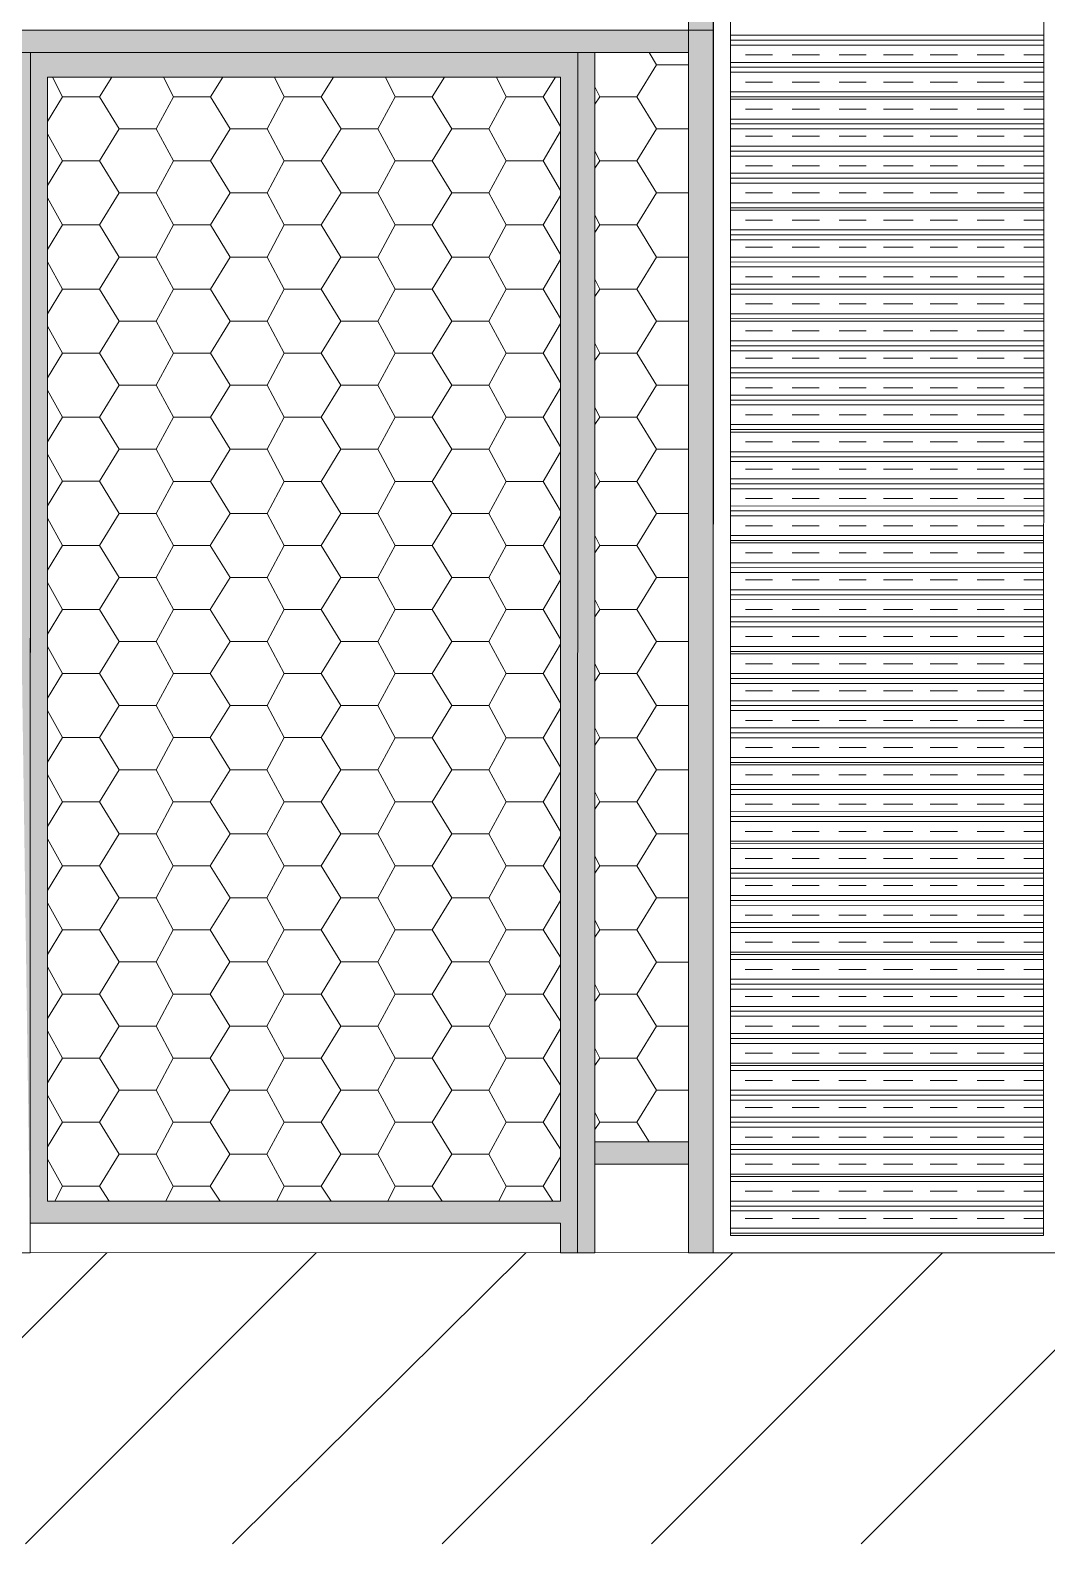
# Model space of a CAD drawing. Extents: x 3377 to 3790, y 1673 to 1846.
# Drawn here: x 3530.891 to 3532.636, y 1736.673 to 1739.272 of the extents above; entities that cross this region are included whole.
import ezdxf

# ---------------------------------------------------------------- set-up
doc = ezdxf.new("R2010")
doc.units = 0
doc.header["$LTSCALE"] = 2
for name, color, linetype, true_color in [('PDF7_0', 7, 'Continuous', 0xc6c6c6), ('PDF7_04-DETALHE', 7, 'Continuous', 0xc6c6c6), ('PDF7_13-CORTE', 7, 'Continuous', 0xe3e3e3), ('PDF7_COTAS', 7, 'Continuous', 0x8e8e8e)]:
    doc.layers.add(name, color=color, linetype=linetype, true_color=true_color)
doc.layers.add('PDF7_07-HACHURIADO', color=7, linetype='Continuous')

msp = doc.modelspace()

# ---------------------------------------------------------------- linework, layer by layer
at = {"layer": 'PDF7_0', "color": 7, "lineweight": 0}
for points in [[(3532.0216, 1741.3747), (3532.0639, 1741.3747), (3532.0637, 1739.2716), (3532.0214, 1739.2716), (3532.0216, 1741.3324)], [(3530.9212, 1739.2336), (3530.8916, 1739.2336), (3530.8915, 1737.2237), (3531.8012, 1737.2236), (3531.8012, 1737.1728), (3531.8309, 1737.1728), (3531.831, 1739.2336), (3531.8014, 1739.2336), (3530.8916, 1739.2336), (3530.8916, 1739.1913)]]:
    msp.add_lwpolyline(points, dxfattribs=at)
for points in [[(3532.0214, 1739.2716), (3532.0214, 1739.2336), (3529.8337, 1739.2337), (3529.8337, 1739.2718)], [(3532.0214, 1739.2716), (3532.0637, 1739.2716), (3532.0636, 1737.1728), (3532.0213, 1737.1728)], [(3530.8916, 1739.2336), (3530.862, 1739.2336), (3530.8618, 1737.1729), (3530.8915, 1737.1729)], [(3531.8606, 1739.2336), (3531.831, 1739.2336), (3531.8309, 1737.1728), (3531.8605, 1737.1728)], [(3530.9211, 1737.2618), (3530.9212, 1739.1913), (3531.8014, 1739.1913), (3531.8012, 1737.2617)], [(3531.8605, 1737.3633), (3531.8605, 1737.3252), (3532.0213, 1737.3252), (3532.0213, 1737.3632)]]:
    msp.add_lwpolyline(points, close=True, dxfattribs=at)
at = {"layer": 'PDF7_0', "lineweight": 0}
for points in [[(3531.9537, 1739.2336), (3531.9664, 1739.2124), (3532.0214, 1739.2124)], [(3531.8606, 1739.1743), (3531.8691, 1739.1574), (3531.9325, 1739.1574), (3531.9664, 1739.2124)], [(3530.9297, 1739.1913), (3530.9466, 1739.1575), (3531.0101, 1739.1575), (3531.0312, 1739.1913)], [(3531.1201, 1739.1913), (3531.137, 1739.1575), (3531.2005, 1739.1575), (3531.2217, 1739.1913)], [(3531.3105, 1739.1913), (3531.3274, 1739.1574), (3531.3909, 1739.1574), (3531.4121, 1739.1913)], [(3531.5009, 1739.1913), (3531.5179, 1739.1574), (3531.5813, 1739.1574), (3531.6025, 1739.1913)], [(3531.6914, 1739.1913), (3531.7083, 1739.1574), (3531.7717, 1739.1574), (3531.8014, 1739.1066)], [(3531.7717, 1739.1574), (3531.7929, 1739.1913)], [(3530.9212, 1739.1152), (3530.9466, 1739.1575)], [(3531.0101, 1739.1575), (3531.0439, 1739.1025), (3531.1074, 1739.1025), (3531.137, 1739.1575)], [(3531.2005, 1739.1575), (3531.2343, 1739.1024), (3531.2978, 1739.1024), (3531.3274, 1739.1574)], [(3531.3909, 1739.1574), (3531.4248, 1739.1024), (3531.4882, 1739.1024), (3531.5179, 1739.1574)], [(3531.5813, 1739.1574), (3531.6152, 1739.1024), (3531.6787, 1739.1024), (3531.7083, 1739.1574)], [(3531.8606, 1739.1447), (3531.8691, 1739.1574)], [(3531.9325, 1739.1574), (3531.9664, 1739.1024), (3532.0214, 1739.1024)], [(3530.9212, 1739.094), (3530.9466, 1739.0475), (3531.0101, 1739.0474), (3531.0439, 1739.1025)], [(3531.1074, 1739.1025), (3531.137, 1739.0474), (3531.2005, 1739.0474), (3531.2343, 1739.1024)], [(3531.2978, 1739.1024), (3531.3274, 1739.0474), (3531.3909, 1739.0474), (3531.4248, 1739.1024)], [(3531.4882, 1739.1024), (3531.5179, 1739.0474), (3531.5813, 1739.0474), (3531.6152, 1739.1024)], [(3531.6787, 1739.1024), (3531.7083, 1739.0474), (3531.7717, 1739.0474), (3531.8014, 1738.9966)], [(3531.7717, 1739.0474), (3531.8014, 1739.0982)], [(3531.8606, 1739.0643), (3531.8691, 1739.0474), (3531.9325, 1739.0474), (3531.9664, 1739.1024)], [(3530.9212, 1739.0051), (3530.9466, 1739.0475)], [(3531.0101, 1739.0474), (3531.0439, 1738.9924), (3531.1074, 1738.9924), (3531.137, 1739.0474)], [(3531.2005, 1739.0474), (3531.2343, 1738.9924), (3531.2978, 1738.9924), (3531.3274, 1739.0474)], [(3531.3909, 1739.0474), (3531.4248, 1738.9924), (3531.4882, 1738.9924), (3531.5179, 1739.0474)], [(3531.5813, 1739.0474), (3531.6152, 1738.9924), (3531.6786, 1738.9924), (3531.7083, 1739.0474)], [(3531.8606, 1739.0347), (3531.8691, 1739.0474)], [(3531.9325, 1739.0474), (3531.9664, 1738.9924), (3532.0214, 1738.9924)], [(3530.9212, 1738.984), (3530.9466, 1738.9374), (3531.0101, 1738.9374), (3531.0439, 1738.9924)], [(3531.1074, 1738.9924), (3531.137, 1738.9374), (3531.2005, 1738.9374), (3531.2343, 1738.9924)], [(3531.2978, 1738.9924), (3531.3274, 1738.9374), (3531.3909, 1738.9374), (3531.4248, 1738.9924)], [(3531.4882, 1738.9924), (3531.5178, 1738.9374), (3531.5813, 1738.9374), (3531.6152, 1738.9924)], [(3531.6786, 1738.9924), (3531.7083, 1738.9374), (3531.7717, 1738.9374), (3531.8013, 1738.8866)], [(3531.7717, 1738.9374), (3531.8014, 1738.9882)], [(3531.8606, 1738.9543), (3531.8691, 1738.9374), (3531.9325, 1738.9374), (3531.9664, 1738.9924)], [(3530.9212, 1738.8951), (3530.9466, 1738.9374)], [(3531.0101, 1738.9374), (3531.0439, 1738.8824), (3531.1074, 1738.8824), (3531.137, 1738.9374)], [(3531.2005, 1738.9374), (3531.2343, 1738.8824), (3531.2978, 1738.8824), (3531.3274, 1738.9374)], [(3531.3909, 1738.9374), (3531.4247, 1738.8824), (3531.4882, 1738.8824), (3531.5178, 1738.9374)], [(3531.5813, 1738.9374), (3531.6152, 1738.8824), (3531.6786, 1738.8824), (3531.7083, 1738.9374)], [(3531.8606, 1738.9247), (3531.8691, 1738.9374)], [(3531.9325, 1738.9374), (3531.9664, 1738.8824), (3532.0214, 1738.8824)], [(3530.9212, 1738.874), (3530.9466, 1738.8274), (3531.0101, 1738.8274), (3531.0439, 1738.8824)], [(3531.1074, 1738.8824), (3531.137, 1738.8274), (3531.2005, 1738.8274), (3531.2343, 1738.8824)], [(3531.2978, 1738.8824), (3531.3274, 1738.8274), (3531.3909, 1738.8274), (3531.4247, 1738.8824)], [(3531.4882, 1738.8824), (3531.5178, 1738.8274), (3531.5813, 1738.8274), (3531.6152, 1738.8824)], [(3531.6786, 1738.8824), (3531.7083, 1738.8274), (3531.7717, 1738.8274), (3531.8013, 1738.7766)], [(3531.7717, 1738.8274), (3531.8013, 1738.8781)], [(3531.8606, 1738.8443), (3531.8691, 1738.8274), (3531.9325, 1738.8273), (3531.9664, 1738.8824)], [(3530.9212, 1738.7851), (3530.9466, 1738.8274)], [(3531.0101, 1738.8274), (3531.0439, 1738.7724), (3531.1074, 1738.7724), (3531.137, 1738.8274)], [(3531.2005, 1738.8274), (3531.2343, 1738.7724), (3531.2978, 1738.7724), (3531.3274, 1738.8274)], [(3531.3909, 1738.8274), (3531.4247, 1738.7724), (3531.4882, 1738.7724), (3531.5178, 1738.8274)], [(3531.5813, 1738.8274), (3531.6152, 1738.7724), (3531.6786, 1738.7724), (3531.7083, 1738.8274)], [(3531.8606, 1738.8147), (3531.8691, 1738.8274)], [(3531.9325, 1738.8273), (3531.9664, 1738.7723), (3532.0214, 1738.7723)], [(3530.9212, 1738.7639), (3530.9466, 1738.7174), (3531.0101, 1738.7174), (3531.0439, 1738.7724)], [(3531.1074, 1738.7724), (3531.137, 1738.7174), (3531.2005, 1738.7174), (3531.2343, 1738.7724)], [(3531.2978, 1738.7724), (3531.3274, 1738.7174), (3531.3909, 1738.7174), (3531.4247, 1738.7724)], [(3531.4882, 1738.7724), (3531.5178, 1738.7174), (3531.5813, 1738.7174), (3531.6152, 1738.7724)], [(3531.6786, 1738.7724), (3531.7082, 1738.7173), (3531.7717, 1738.7173), (3531.8013, 1738.6666)], [(3531.7717, 1738.7173), (3531.8013, 1738.7681)], [(3531.8606, 1738.7343), (3531.869, 1738.7173), (3531.9325, 1738.7173), (3531.9664, 1738.7723)], [(3530.9212, 1738.6751), (3530.9466, 1738.7174)], [(3531.0101, 1738.7174), (3531.0439, 1738.6624), (3531.1074, 1738.6624), (3531.137, 1738.7174)], [(3531.2005, 1738.7174), (3531.2343, 1738.6624), (3531.2978, 1738.6624), (3531.3274, 1738.7174)], [(3531.3909, 1738.7174), (3531.4247, 1738.6624), (3531.4882, 1738.6623), (3531.5178, 1738.7174)], [(3531.5813, 1738.7174), (3531.6151, 1738.6623), (3531.6786, 1738.6623), (3531.7082, 1738.7173)], [(3531.8606, 1738.7046), (3531.869, 1738.7173)], [(3531.9325, 1738.7173), (3531.9664, 1738.6623), (3532.0214, 1738.6623)], [(3530.9212, 1738.6539), (3530.9466, 1738.6074), (3531.01, 1738.6074), (3531.0439, 1738.6624)], [(3531.1074, 1738.6624), (3531.137, 1738.6074), (3531.2005, 1738.6074), (3531.2343, 1738.6624)], [(3531.2978, 1738.6624), (3531.3274, 1738.6074), (3531.3909, 1738.6073), (3531.4247, 1738.6624)], [(3531.4882, 1738.6623), (3531.5178, 1738.6073), (3531.5813, 1738.6073), (3531.6151, 1738.6623)], [(3531.6786, 1738.6623), (3531.7082, 1738.6073), (3531.7717, 1738.6073), (3531.8013, 1738.5565)], [(3531.8606, 1738.6242), (3531.869, 1738.6073), (3531.9325, 1738.6073), (3531.9664, 1738.6623)], [(3531.7717, 1738.6073), (3531.8013, 1738.6581)], [(3530.9212, 1738.5651), (3530.9466, 1738.6074)], [(3531.01, 1738.6074), (3531.0439, 1738.5524), (3531.1074, 1738.5524), (3531.137, 1738.6074)], [(3531.2005, 1738.6074), (3531.2343, 1738.5523), (3531.2978, 1738.5523), (3531.3274, 1738.6074)], [(3531.3909, 1738.6073), (3531.4247, 1738.5523), (3531.4882, 1738.5523), (3531.5178, 1738.6073)], [(3531.5813, 1738.6073), (3531.6151, 1738.5523), (3531.6786, 1738.5523), (3531.7082, 1738.6073)], [(3531.8606, 1738.5946), (3531.869, 1738.6073)], [(3531.9325, 1738.6073), (3531.9664, 1738.5523), (3532.0214, 1738.5523)], [(3530.9212, 1738.5439), (3530.9466, 1738.4974), (3531.01, 1738.4974), (3531.0439, 1738.5524)], [(3531.1074, 1738.5524), (3531.137, 1738.4973), (3531.2005, 1738.4973), (3531.2343, 1738.5523)], [(3531.2978, 1738.5523), (3531.3274, 1738.4973), (3531.3909, 1738.4973), (3531.4247, 1738.5523)], [(3531.4882, 1738.5523), (3531.5178, 1738.4973), (3531.5813, 1738.4973), (3531.6151, 1738.5523)], [(3531.6786, 1738.5523), (3531.7082, 1738.4973), (3531.7717, 1738.4973), (3531.8013, 1738.4465)], [(3531.7717, 1738.4973), (3531.8013, 1738.5481)], [(3531.8606, 1738.5142), (3531.869, 1738.4973), (3531.9325, 1738.4973), (3531.9664, 1738.5523)], [(3530.9212, 1738.455), (3530.9466, 1738.4974)], [(3531.01, 1738.4974), (3531.0439, 1738.4423), (3531.1074, 1738.4423), (3531.137, 1738.4973)], [(3531.2005, 1738.4973), (3531.2343, 1738.4423), (3531.2978, 1738.4423), (3531.3274, 1738.4973)], [(3531.3909, 1738.4973), (3531.4247, 1738.4423), (3531.4882, 1738.4423), (3531.5178, 1738.4973)], [(3531.5813, 1738.4973), (3531.6151, 1738.4423), (3531.6786, 1738.4423), (3531.7082, 1738.4973)], [(3531.8606, 1738.4846), (3531.869, 1738.4973)], [(3531.9325, 1738.4973), (3531.9663, 1738.4423), (3532.0214, 1738.4423)], [(3530.9212, 1738.4339), (3530.9466, 1738.3873), (3531.01, 1738.3873), (3531.0439, 1738.4423)], [(3531.1074, 1738.4423), (3531.137, 1738.3873), (3531.2004, 1738.3873), (3531.2343, 1738.4423)], [(3531.2978, 1738.4423), (3531.3274, 1738.3873), (3531.3909, 1738.3873), (3531.4247, 1738.4423)], [(3531.4882, 1738.4423), (3531.5178, 1738.3873), (3531.5813, 1738.3873), (3531.6151, 1738.4423)], [(3531.6786, 1738.4423), (3531.7082, 1738.3873), (3531.7717, 1738.3873), (3531.8013, 1738.3365)], [(3531.7717, 1738.3873), (3531.8013, 1738.4381)], [(3531.8606, 1738.4042), (3531.869, 1738.3873), (3531.9325, 1738.3873), (3531.9663, 1738.4423)], [(3530.9212, 1738.345), (3530.9466, 1738.3873)], [(3531.01, 1738.3873), (3531.0439, 1738.3323), (3531.1073, 1738.3323), (3531.137, 1738.3873)], [(3531.2004, 1738.3873), (3531.2343, 1738.3323), (3531.2978, 1738.3323), (3531.3274, 1738.3873)], [(3531.3909, 1738.3873), (3531.4247, 1738.3323), (3531.4882, 1738.3323), (3531.5178, 1738.3873)], [(3531.5813, 1738.3873), (3531.6151, 1738.3323), (3531.6786, 1738.3323), (3531.7082, 1738.3873)], [(3531.8606, 1738.3746), (3531.869, 1738.3873)], [(3531.9325, 1738.3873), (3531.9663, 1738.3323), (3532.0214, 1738.3323)], [(3530.9212, 1738.3239), (3530.9465, 1738.2773), (3531.01, 1738.2773), (3531.0439, 1738.3323)], [(3531.1073, 1738.3323), (3531.137, 1738.2773), (3531.2004, 1738.2773), (3531.2343, 1738.3323)], [(3531.2978, 1738.3323), (3531.3274, 1738.2773), (3531.3909, 1738.2773), (3531.4247, 1738.3323)], [(3531.4882, 1738.3323), (3531.5178, 1738.2773), (3531.5813, 1738.2773), (3531.6151, 1738.3323)], [(3531.6786, 1738.3323), (3531.7082, 1738.2773), (3531.7717, 1738.2773), (3531.8013, 1738.2265)], [(3531.7717, 1738.2773), (3531.8013, 1738.328)], [(3531.8606, 1738.2942), (3531.869, 1738.2773), (3531.9325, 1738.2773), (3531.9663, 1738.3323)], [(3530.9212, 1738.235), (3530.9465, 1738.2773)], [(3531.01, 1738.2773), (3531.0439, 1738.2223), (3531.1073, 1738.2223), (3531.137, 1738.2773)], [(3531.2004, 1738.2773), (3531.2343, 1738.2223), (3531.2978, 1738.2223), (3531.3274, 1738.2773)], [(3531.3909, 1738.2773), (3531.4247, 1738.2223), (3531.4882, 1738.2223), (3531.5178, 1738.2773)], [(3531.5813, 1738.2773), (3531.6151, 1738.2223), (3531.6786, 1738.2223), (3531.7082, 1738.2773)], [(3531.8605, 1738.2646), (3531.869, 1738.2773)], [(3531.9325, 1738.2773), (3531.9663, 1738.2222), (3532.0213, 1738.2222)], [(3530.9212, 1738.2138), (3530.9465, 1738.1673), (3531.01, 1738.1673), (3531.0439, 1738.2223)], [(3531.1073, 1738.2223), (3531.137, 1738.1673), (3531.2004, 1738.1673), (3531.2343, 1738.2223)], [(3531.2978, 1738.2223), (3531.3274, 1738.1673), (3531.3908, 1738.1673), (3531.4247, 1738.2223)], [(3531.4882, 1738.2223), (3531.5178, 1738.1673), (3531.5813, 1738.1673), (3531.6151, 1738.2223)], [(3531.6786, 1738.2223), (3531.7082, 1738.1673), (3531.7717, 1738.1672), (3531.8013, 1738.1165)], [(3531.8605, 1738.1842), (3531.869, 1738.1672), (3531.9325, 1738.1672), (3531.9663, 1738.2222)], [(3531.7717, 1738.1672), (3531.8013, 1738.218)], [(3530.9211, 1738.125), (3530.9465, 1738.1673)], [(3531.01, 1738.1673), (3531.0439, 1738.1123), (3531.1073, 1738.1123), (3531.137, 1738.1673)], [(3531.2004, 1738.1673), (3531.2343, 1738.1123), (3531.2978, 1738.1123), (3531.3274, 1738.1673)], [(3531.3908, 1738.1673), (3531.4247, 1738.1123), (3531.4882, 1738.1123), (3531.5178, 1738.1673)], [(3531.5813, 1738.1673), (3531.6151, 1738.1122), (3531.6786, 1738.1122), (3531.7082, 1738.1673)], [(3531.8605, 1738.1545), (3531.869, 1738.1672)], [(3531.9325, 1738.1672), (3531.9663, 1738.1122), (3532.0213, 1738.1122)], [(3530.9211, 1738.1038), (3530.9465, 1738.0573), (3531.01, 1738.0573), (3531.0439, 1738.1123)], [(3531.1073, 1738.1123), (3531.137, 1738.0573), (3531.2004, 1738.0573), (3531.2343, 1738.1123)], [(3531.2978, 1738.1123), (3531.3274, 1738.0573), (3531.3908, 1738.0573), (3531.4247, 1738.1123)], [(3531.4882, 1738.1123), (3531.5178, 1738.0572), (3531.5813, 1738.0572), (3531.6151, 1738.1122)], [(3531.6786, 1738.1122), (3531.7082, 1738.0572), (3531.7717, 1738.0572), (3531.8013, 1738.0064)], [(3531.7717, 1738.0572), (3531.8013, 1738.108)], [(3531.8605, 1738.0741), (3531.869, 1738.0572), (3531.9325, 1738.0572), (3531.9663, 1738.1122)], [(3530.9211, 1738.015), (3530.9465, 1738.0573)], [(3531.01, 1738.0573), (3531.0439, 1738.0023), (3531.1073, 1738.0023), (3531.137, 1738.0573)], [(3531.2004, 1738.0573), (3531.2343, 1738.0023), (3531.2977, 1738.0022), (3531.3274, 1738.0573)], [(3531.3908, 1738.0573), (3531.4247, 1738.0022), (3531.4882, 1738.0022), (3531.5178, 1738.0572)], [(3531.5813, 1738.0572), (3531.6151, 1738.0022), (3531.6786, 1738.0022), (3531.7082, 1738.0572)], [(3531.8605, 1738.0445), (3531.869, 1738.0572)], [(3531.9325, 1738.0572), (3531.9663, 1738.0022), (3532.0213, 1738.0022)], [(3530.9211, 1737.9938), (3530.9465, 1737.9473), (3531.01, 1737.9473), (3531.0439, 1738.0023)], [(3531.1073, 1738.0023), (3531.1369, 1737.9473), (3531.2004, 1737.9472), (3531.2343, 1738.0023)], [(3531.2977, 1738.0022), (3531.3274, 1737.9472), (3531.3908, 1737.9472), (3531.4247, 1738.0022)], [(3531.4882, 1738.0022), (3531.5178, 1737.9472), (3531.5813, 1737.9472), (3531.6151, 1738.0022)], [(3531.6786, 1738.0022), (3531.7082, 1737.9472), (3531.7717, 1737.9472), (3531.8013, 1737.8964)], [(3531.7717, 1737.9472), (3531.8013, 1737.998)], [(3531.8605, 1737.9641), (3531.869, 1737.9472), (3531.9325, 1737.9472), (3531.9663, 1738.0022)], [(3530.9211, 1737.905), (3530.9465, 1737.9473)], [(3531.01, 1737.9473), (3531.0438, 1737.8922), (3531.1073, 1737.8922), (3531.1369, 1737.9473)], [(3531.2004, 1737.9472), (3531.2343, 1737.8922), (3531.2977, 1737.8922), (3531.3274, 1737.9472)], [(3531.3908, 1737.9472), (3531.4247, 1737.8922), (3531.4882, 1737.8922), (3531.5178, 1737.9472)], [(3531.5813, 1737.9472), (3531.6151, 1737.8922), (3531.6786, 1737.8922), (3531.7082, 1737.9472)], [(3531.8605, 1737.9345), (3531.869, 1737.9472)], [(3531.9325, 1737.9472), (3531.9663, 1737.8922), (3532.0213, 1737.8922)], [(3530.9211, 1737.8838), (3530.9465, 1737.8372), (3531.01, 1737.8372), (3531.0438, 1737.8922)], [(3531.1073, 1737.8922), (3531.1369, 1737.8372), (3531.2004, 1737.8372), (3531.2343, 1737.8922)], [(3531.2977, 1737.8922), (3531.3274, 1737.8372), (3531.3908, 1737.8372), (3531.4247, 1737.8922)], [(3531.4882, 1737.8922), (3531.5178, 1737.8372), (3531.5812, 1737.8372), (3531.6151, 1737.8922)], [(3531.6786, 1737.8922), (3531.7082, 1737.8372), (3531.7717, 1737.8372), (3531.8013, 1737.7906)], [(3531.7717, 1737.8372), (3531.8013, 1737.888)], [(3531.8605, 1737.8541), (3531.869, 1737.8372), (3531.9325, 1737.8372), (3531.9663, 1737.8922)], [(3530.9211, 1737.7949), (3530.9465, 1737.8372)], [(3531.01, 1737.8372), (3531.0438, 1737.7822), (3531.1073, 1737.7822), (3531.1369, 1737.8372)], [(3531.2004, 1737.8372), (3531.2343, 1737.7822), (3531.2977, 1737.7822), (3531.3274, 1737.8372)], [(3531.3908, 1737.8372), (3531.4247, 1737.7822), (3531.4881, 1737.7822), (3531.5178, 1737.8372)], [(3531.5812, 1737.8372), (3531.6151, 1737.7822), (3531.6786, 1737.7822), (3531.7082, 1737.8372)], [(3531.8605, 1737.8245), (3531.869, 1737.8372)], [(3531.9325, 1737.8372), (3531.9663, 1737.7822), (3532.0213, 1737.7822)], [(3530.9211, 1737.7738), (3530.9465, 1737.7272), (3531.01, 1737.7272), (3531.0438, 1737.7822)], [(3531.1073, 1737.7822), (3531.1369, 1737.7272), (3531.2004, 1737.7272), (3531.2343, 1737.7822)], [(3531.2977, 1737.7822), (3531.3273, 1737.7272), (3531.3908, 1737.7272), (3531.4247, 1737.7822)], [(3531.4881, 1737.7822), (3531.5178, 1737.7272), (3531.5812, 1737.7272), (3531.6151, 1737.7822)], [(3531.6786, 1737.7822), (3531.7082, 1737.7272), (3531.7717, 1737.7272), (3531.8013, 1737.6806)], [(3531.7717, 1737.7272), (3531.8013, 1737.7779)], [(3531.8605, 1737.7441), (3531.869, 1737.7272), (3531.9324, 1737.7272), (3531.9663, 1737.7822)], [(3530.9211, 1737.6849), (3530.9465, 1737.7272)], [(3531.01, 1737.7272), (3531.0438, 1737.6722), (3531.1073, 1737.6722), (3531.1369, 1737.7272)], [(3531.2004, 1737.7272), (3531.2342, 1737.6722), (3531.2977, 1737.6722), (3531.3273, 1737.7272)], [(3531.3908, 1737.7272), (3531.4247, 1737.6722), (3531.4881, 1737.6722), (3531.5178, 1737.7272)], [(3531.5812, 1737.7272), (3531.6151, 1737.6722), (3531.6786, 1737.6722), (3531.7082, 1737.7272)], [(3531.8605, 1737.7145), (3531.869, 1737.7272)], [(3531.9324, 1737.7272), (3531.9663, 1737.6721), (3532.0213, 1737.6721)], [(3530.9211, 1737.6638), (3530.9465, 1737.6172), (3531.01, 1737.6172), (3531.0438, 1737.6722)], [(3531.1073, 1737.6722), (3531.1369, 1737.6172), (3531.2004, 1737.6172), (3531.2342, 1737.6722)], [(3531.2977, 1737.6722), (3531.3273, 1737.6172), (3531.3908, 1737.6172), (3531.4247, 1737.6722)], [(3531.4881, 1737.6722), (3531.5178, 1737.6172), (3531.5812, 1737.6172), (3531.6151, 1737.6722)], [(3531.6786, 1737.6722), (3531.7082, 1737.6172), (3531.7716, 1737.6172), (3531.8013, 1737.5706)], [(3531.7716, 1737.6172), (3531.8013, 1737.6679)], [(3531.8605, 1737.6341), (3531.869, 1737.6171), (3531.9324, 1737.6171), (3531.9663, 1737.6721)], [(3530.9211, 1737.5749), (3530.9465, 1737.6172)], [(3531.01, 1737.6172), (3531.0438, 1737.5622), (3531.1073, 1737.5622), (3531.1369, 1737.6172)], [(3531.2004, 1737.6172), (3531.2342, 1737.5622), (3531.2977, 1737.5622), (3531.3273, 1737.6172)], [(3531.3908, 1737.6172), (3531.4247, 1737.5622), (3531.4881, 1737.5622), (3531.5178, 1737.6172)], [(3531.5812, 1737.6172), (3531.6151, 1737.5622), (3531.6785, 1737.5621), (3531.7082, 1737.6172)], [(3531.8605, 1737.6045), (3531.869, 1737.6171)], [(3531.9324, 1737.6171), (3531.9663, 1737.5621), (3532.0213, 1737.5621)], [(3530.9211, 1737.5537), (3530.9465, 1737.5072), (3531.01, 1737.5072), (3531.0438, 1737.5622)], [(3531.1073, 1737.5622), (3531.1369, 1737.5072), (3531.2004, 1737.5072), (3531.2342, 1737.5622)], [(3531.2977, 1737.5622), (3531.3273, 1737.5072), (3531.3908, 1737.5072), (3531.4247, 1737.5622)], [(3531.4881, 1737.5622), (3531.5177, 1737.5072), (3531.5812, 1737.5071), (3531.6151, 1737.5622)], [(3531.6785, 1737.5621), (3531.7082, 1737.5071), (3531.7716, 1737.5071), (3531.8013, 1737.4606)], [(3531.7716, 1737.5071), (3531.8013, 1737.5579)], [(3531.8605, 1737.5241), (3531.869, 1737.5071), (3531.9324, 1737.5071), (3531.9663, 1737.5621)], [(3530.9211, 1737.4649), (3530.9465, 1737.5072)], [(3531.01, 1737.5072), (3531.0438, 1737.4522), (3531.1073, 1737.4522), (3531.1369, 1737.5072)], [(3531.2004, 1737.5072), (3531.2342, 1737.4522), (3531.2977, 1737.4522), (3531.3273, 1737.5072)], [(3531.3908, 1737.5072), (3531.4247, 1737.4521), (3531.4881, 1737.4521), (3531.5177, 1737.5072)], [(3531.5812, 1737.5071), (3531.6151, 1737.4521), (3531.6785, 1737.4521), (3531.7082, 1737.5071)], [(3531.8605, 1737.4944), (3531.869, 1737.5071)], [(3531.9324, 1737.5071), (3531.9663, 1737.4521), (3532.0213, 1737.4521)], [(3530.9211, 1737.4437), (3530.9465, 1737.3972), (3531.01, 1737.3972), (3531.0438, 1737.4522)], [(3531.1073, 1737.4522), (3531.1369, 1737.3972), (3531.2004, 1737.3972), (3531.2342, 1737.4522)], [(3531.2977, 1737.4522), (3531.3273, 1737.3971), (3531.3908, 1737.3971), (3531.4247, 1737.4521)], [(3531.4881, 1737.4521), (3531.5177, 1737.3971), (3531.5812, 1737.3971), (3531.6151, 1737.4521)], [(3531.6785, 1737.4521), (3531.7082, 1737.3971), (3531.7716, 1737.3971), (3531.8012, 1737.3506)], [(3531.7716, 1737.3971), (3531.8013, 1737.4479)], [(3531.9324, 1737.3971), (3531.9663, 1737.4521)], [(3531.9536, 1737.3633), (3531.9324, 1737.3971), (3531.869, 1737.3971), (3531.8605, 1737.414)], [(3530.9211, 1737.3549), (3530.9465, 1737.3972)], [(3531.01, 1737.3972), (3531.0438, 1737.3422), (3531.1073, 1737.3422), (3531.1369, 1737.3972)], [(3531.2004, 1737.3972), (3531.2342, 1737.3421), (3531.2977, 1737.3421), (3531.3273, 1737.3971)], [(3531.3908, 1737.3971), (3531.4246, 1737.3421), (3531.4881, 1737.3421), (3531.5177, 1737.3971)], [(3531.5812, 1737.3971), (3531.6151, 1737.3421), (3531.6785, 1737.3421), (3531.7082, 1737.3971)], [(3531.8605, 1737.3844), (3531.869, 1737.3971)], [(3531.01, 1737.2871), (3531.0438, 1737.3422)], [(3531.1073, 1737.3422), (3531.1369, 1737.2871), (3531.2004, 1737.2871), (3531.2173, 1737.2617)], [(3531.2004, 1737.2871), (3531.2342, 1737.3421)], [(3531.2977, 1737.3421), (3531.3273, 1737.2871), (3531.3908, 1737.2871), (3531.4077, 1737.2617)], [(3531.3908, 1737.2871), (3531.4246, 1737.3421)], [(3531.4881, 1737.3421), (3531.5177, 1737.2871), (3531.5812, 1737.2871), (3531.5981, 1737.2617)], [(3531.5812, 1737.2871), (3531.6151, 1737.3421)], [(3531.6785, 1737.3421), (3531.7082, 1737.2871), (3531.7716, 1737.2871), (3531.7885, 1737.2617)], [(3531.7716, 1737.2871), (3531.8012, 1737.3379)], [(3530.9211, 1737.3337), (3530.9465, 1737.2872), (3531.01, 1737.2871), (3531.0269, 1737.2618)], [(3530.9338, 1737.2618), (3530.9465, 1737.2872)], [(3531.1242, 1737.2618), (3531.1369, 1737.2871)], [(3531.3146, 1737.2617), (3531.3273, 1737.2871)], [(3531.505, 1737.2617), (3531.5177, 1737.2871)], [(3531.6955, 1737.2617), (3531.7082, 1737.2871)]]:
    msp.add_lwpolyline(points, dxfattribs=at)
at = {"layer": 'PDF7_0', "color": 9, "true_color": 0xc1c1c1, "transparency": 33554559}
for points in [[(3532.0216, 1741.3747), (3532.0637, 1739.2716), (3532.0214, 1739.2716)], [(3532.0639, 1741.3747), (3532.0216, 1741.3747), (3532.0637, 1739.2716)], [(3532.0214, 1739.2716), (3529.8337, 1739.2718), (3532.0214, 1739.2336)], [(3529.8337, 1739.2718), (3532.0214, 1739.2336), (3529.8337, 1739.2337)], [(3532.0214, 1739.2716), (3532.0636, 1737.1728), (3532.0213, 1737.1728)], [(3532.0637, 1739.2716), (3532.0214, 1739.2716), (3532.0636, 1737.1728)], [(3530.8916, 1739.2336), (3530.862, 1739.2336), (3530.8915, 1737.1729)], [(3530.8916, 1739.2336), (3530.9211, 1737.2237), (3530.8915, 1737.2237)], [(3531.8014, 1739.2336), (3530.8916, 1739.2336), (3531.8014, 1739.1913)], [(3530.8916, 1739.2336), (3531.8014, 1739.1913), (3530.8916, 1739.1913)], [(3530.9212, 1739.2336), (3530.8916, 1739.2336), (3530.9211, 1737.2237)], [(3531.8014, 1739.2336), (3531.8309, 1737.1728), (3531.8012, 1737.1728)], [(3531.831, 1739.2336), (3531.8014, 1739.2336), (3531.8309, 1737.1728)], [(3531.831, 1739.2336), (3531.8605, 1737.1728), (3531.8309, 1737.1728)], [(3531.8606, 1739.2336), (3531.831, 1739.2336), (3531.8605, 1737.1728)], [(3532.0213, 1737.3632), (3531.8605, 1737.3633), (3532.0213, 1737.3252)], [(3531.8605, 1737.3633), (3532.0213, 1737.3252), (3531.8605, 1737.3252)], [(3531.8012, 1737.2617), (3530.9211, 1737.2618), (3531.8012, 1737.2236)], [(3530.9211, 1737.2618), (3531.8012, 1737.2236), (3530.9211, 1737.2237)]]:
    msp.add_solid(points, dxfattribs=at)
at = {"layer": 'PDF7_04-DETALHE', "lineweight": 0}
msp.add_lwpolyline([(3532.0638, 1739.6736), (3532.0636, 1737.1728), (3533.5615, 1737.1727)], dxfattribs=at)
msp.add_lwpolyline([(3532.6306, 1737.2024), (3532.0932, 1737.2024), (3532.0934, 1739.6482), (3532.6308, 1739.6482)], close=True, dxfattribs=at)
at = {"layer": 'PDF7_04-DETALHE', "color": 7, "lineweight": 0}
msp.add_lwpolyline([(3532.7068, 1737.1728), (3532.2667, 1737.1728)], dxfattribs=at)
at = {"layer": 'PDF7_07-HACHURIADO', "lineweight": 0}
for points in [[(3530.5233, 1736.6736), (3531.0226, 1737.1729)], [(3530.883, 1736.6736), (3531.3823, 1737.1729)], [(3531.2384, 1736.6736), (3531.742, 1737.1728)], [(3531.5981, 1736.6735), (3532.0974, 1737.1728)], [(3531.9578, 1736.6735), (3532.4571, 1737.1728)], [(3532.3174, 1736.6735), (3532.8168, 1737.1728)]]:
    msp.add_lwpolyline(points, dxfattribs=at)
at = {"layer": 'PDF7_13-CORTE', "color": 7, "lineweight": 0}
msp.add_lwpolyline([(3515.5652, 1739.6747), (3515.565, 1737.1739), (3543.6615, 1737.1724)], dxfattribs=at)
at = {"layer": 'PDF7_COTAS', "lineweight": 0}
for points in [[(3532.0933, 1739.2632), (3532.6307, 1739.2631)], [(3532.0933, 1739.2547), (3532.6307, 1739.2547)], [(3532.0933, 1739.2463), (3532.6307, 1739.2462)], [(3532.0933, 1739.2166), (3532.6307, 1739.2166)], [(3532.0933, 1739.2082), (3532.6307, 1739.2081)], [(3532.1187, 1739.2293), (3532.1653, 1739.2293)], [(3532.1991, 1739.2293), (3532.2457, 1739.2293)], [(3532.2795, 1739.2293), (3532.3261, 1739.2293)], [(3532.3557, 1739.2293), (3532.4065, 1739.2293)], [(3532.4361, 1739.2293), (3532.4826, 1739.2293)], [(3532.5165, 1739.2293), (3532.563, 1739.2293)], [(3532.5969, 1739.2293), (3532.6307, 1739.2293)], [(3532.0933, 1739.1997), (3532.6307, 1739.1997)], [(3532.1187, 1739.1828), (3532.1653, 1739.1828)], [(3532.1991, 1739.1828), (3532.2457, 1739.1828)], [(3532.2795, 1739.1828), (3532.3261, 1739.1828)], [(3532.3557, 1739.1828), (3532.4065, 1739.1828)], [(3532.4361, 1739.1828), (3532.4826, 1739.1828)], [(3532.5165, 1739.1828), (3532.563, 1739.1828)], [(3532.5969, 1739.1827), (3532.6307, 1739.1827)], [(3532.0933, 1739.1659), (3532.6307, 1739.1658)], [(3532.0933, 1739.1574), (3532.6307, 1739.1574)], [(3532.0933, 1739.1532), (3532.6307, 1739.1531)], [(3532.1187, 1739.1362), (3532.1653, 1739.1362)], [(3532.1991, 1739.1362), (3532.2457, 1739.1362)], [(3532.2795, 1739.1362), (3532.3261, 1739.1362)], [(3532.3557, 1739.1362), (3532.4065, 1739.1362)], [(3532.4361, 1739.1362), (3532.4826, 1739.1362)], [(3532.5165, 1739.1362), (3532.563, 1739.1362)], [(3532.5969, 1739.1362), (3532.6307, 1739.1362)], [(3532.0933, 1739.1193), (3532.6307, 1739.1193)], [(3532.0933, 1739.1108), (3532.6307, 1739.1108)], [(3532.0933, 1739.1024), (3532.6307, 1739.1023)], [(3532.1187, 1739.0897), (3532.1653, 1739.0897)], [(3532.1991, 1739.0897), (3532.2457, 1739.0897)], [(3532.2795, 1739.0897), (3532.3261, 1739.0897)], [(3532.3557, 1739.0897), (3532.4065, 1739.0897)], [(3532.4361, 1739.0897), (3532.4826, 1739.0897)], [(3532.5165, 1739.0897), (3532.563, 1739.0897)], [(3532.5969, 1739.0897), (3532.6307, 1739.0897)], [(3532.0933, 1739.0728), (3532.6307, 1739.0727)], [(3532.0933, 1739.0643), (3532.6307, 1739.0643)], [(3532.0933, 1739.0558), (3532.6307, 1739.0558)], [(3532.0933, 1739.0262), (3532.6307, 1739.0262)], [(3532.1187, 1739.0389), (3532.1653, 1739.0389)], [(3532.1991, 1739.0389), (3532.2457, 1739.0389)], [(3532.2795, 1739.0389), (3532.3261, 1739.0389)], [(3532.3557, 1739.0389), (3532.4065, 1739.0389)], [(3532.4361, 1739.0389), (3532.4826, 1739.0389)], [(3532.5165, 1739.0389), (3532.563, 1739.0389)], [(3532.5969, 1739.0389), (3532.6307, 1739.0389)], [(3532.0933, 1739.0178), (3532.6307, 1739.0177)], [(3532.0933, 1739.0093), (3532.6307, 1739.0093)], [(3532.0933, 1738.9754), (3532.6307, 1738.9754)], [(3532.1187, 1738.9924), (3532.1653, 1738.9924)], [(3532.1991, 1738.9924), (3532.2457, 1738.9924)], [(3532.2795, 1738.9924), (3532.3261, 1738.9923)], [(3532.3557, 1738.9923), (3532.4065, 1738.9923)], [(3532.4361, 1738.9923), (3532.4826, 1738.9923)], [(3532.5165, 1738.9923), (3532.563, 1738.9923)], [(3532.5969, 1738.9923), (3532.6307, 1738.9923)], [(3532.0933, 1738.967), (3532.6307, 1738.9669)], [(3532.0933, 1738.9627), (3532.6307, 1738.9627)], [(3532.0933, 1738.9289), (3532.6307, 1738.9289)], [(3532.1187, 1738.9458), (3532.1653, 1738.9458)], [(3532.1991, 1738.9458), (3532.2457, 1738.9458)], [(3532.2795, 1738.9458), (3532.3261, 1738.9458)], [(3532.3557, 1738.9458), (3532.4065, 1738.9458)], [(3532.4361, 1738.9458), (3532.4826, 1738.9458)], [(3532.5165, 1738.9458), (3532.563, 1738.9458)], [(3532.5969, 1738.9458), (3532.6307, 1738.9458)], [(3532.0933, 1738.9204), (3532.6307, 1738.9204)], [(3532.0933, 1738.912), (3532.6307, 1738.9119)], [(3532.1187, 1738.8993), (3532.1653, 1738.8993)], [(3532.1991, 1738.8993), (3532.2457, 1738.8993)], [(3532.2795, 1738.8993), (3532.3261, 1738.8993)], [(3532.3557, 1738.8993), (3532.4065, 1738.8993)], [(3532.4361, 1738.8992), (3532.4826, 1738.8992)], [(3532.5165, 1738.8992), (3532.563, 1738.8992)], [(3532.5969, 1738.8992), (3532.6307, 1738.8992)], [(3532.0933, 1738.8823), (3532.6307, 1738.8823)], [(3532.0933, 1738.8739), (3532.6307, 1738.8738)], [(3532.0933, 1738.8654), (3532.6307, 1738.8654)], [(3532.1187, 1738.8485), (3532.1653, 1738.8485)], [(3532.1991, 1738.8485), (3532.2457, 1738.8485)], [(3532.2795, 1738.8485), (3532.3261, 1738.8485)], [(3532.3557, 1738.8485), (3532.4065, 1738.8485)], [(3532.4361, 1738.8485), (3532.4826, 1738.8485)], [(3532.5165, 1738.8485), (3532.563, 1738.8485)], [(3532.5969, 1738.8485), (3532.6307, 1738.8485)], [(3532.0933, 1738.8358), (3532.6307, 1738.8358)], [(3532.0933, 1738.8273), (3532.6307, 1738.8273)], [(3532.0933, 1738.8189), (3532.6307, 1738.8188)], [(3532.1187, 1738.8019), (3532.1653, 1738.8019)], [(3532.1991, 1738.8019), (3532.2457, 1738.8019)], [(3532.2795, 1738.8019), (3532.326, 1738.8019)], [(3532.3557, 1738.8019), (3532.4064, 1738.8019)], [(3532.4361, 1738.8019), (3532.4826, 1738.8019)], [(3532.5165, 1738.8019), (3532.563, 1738.8019)], [(3532.5969, 1738.8019), (3532.6307, 1738.8019)], [(3532.0933, 1738.785), (3532.6307, 1738.785)], [(3532.0933, 1738.7766), (3532.6307, 1738.7765)], [(3532.0933, 1738.7723), (3532.6307, 1738.7723)], [(3532.1187, 1738.7554), (3532.1652, 1738.7554)], [(3532.1991, 1738.7554), (3532.2456, 1738.7554)], [(3532.2795, 1738.7554), (3532.326, 1738.7554)], [(3532.3557, 1738.7554), (3532.4064, 1738.7554)], [(3532.4361, 1738.7554), (3532.4826, 1738.7554)], [(3532.5165, 1738.7554), (3532.563, 1738.7554)], [(3532.5969, 1738.7554), (3532.6307, 1738.7554)], [(3532.0933, 1738.7385), (3532.6307, 1738.7384)], [(3532.0933, 1738.73), (3532.6307, 1738.73)], [(3532.0933, 1738.7216), (3532.6307, 1738.7215)], [(3532.0933, 1738.6919), (3532.6307, 1738.6919)], [(3532.1187, 1738.7089), (3532.1652, 1738.7089)], [(3532.1991, 1738.7088), (3532.2456, 1738.7088)], [(3532.2795, 1738.7088), (3532.326, 1738.7088)], [(3532.3557, 1738.7088), (3532.4064, 1738.7088)], [(3532.4361, 1738.7088), (3532.4826, 1738.7088)], [(3532.5165, 1738.7088), (3532.563, 1738.7088)], [(3532.5969, 1738.7088), (3532.6307, 1738.7088)], [(3532.0933, 1738.6835), (3532.6307, 1738.6834)], [(3532.0933, 1738.675), (3532.6307, 1738.675)], [(3532.0933, 1738.6454), (3532.6307, 1738.6453)], [(3532.0933, 1738.6369), (3532.6307, 1738.6369)], [(3532.1187, 1738.6581), (3532.1652, 1738.6581)], [(3532.1991, 1738.6581), (3532.2456, 1738.6581)], [(3532.2795, 1738.6581), (3532.326, 1738.6581)], [(3532.3557, 1738.6581), (3532.4064, 1738.6581)], [(3532.4361, 1738.6581), (3532.4826, 1738.6581)], [(3532.5165, 1738.658), (3532.563, 1738.658)], [(3532.5969, 1738.658), (3532.6307, 1738.658)], [(3532.0933, 1738.6285), (3532.6307, 1738.6284)], [(3532.1187, 1738.6115), (3532.1652, 1738.6115)], [(3532.1991, 1738.6115), (3532.2456, 1738.6115)], [(3532.2795, 1738.6115), (3532.326, 1738.6115)], [(3532.3557, 1738.6115), (3532.4064, 1738.6115)], [(3532.4361, 1738.6115), (3532.4826, 1738.6115)], [(3532.5165, 1738.6115), (3532.563, 1738.6115)], [(3532.5969, 1738.6115), (3532.6307, 1738.6115)], [(3532.0933, 1738.5946), (3532.6307, 1738.5946)], [(3532.0933, 1738.5861), (3532.6307, 1738.5861)], [(3532.0933, 1738.5819), (3532.6307, 1738.5819)], [(3532.1187, 1738.565), (3532.1652, 1738.565)], [(3532.1991, 1738.565), (3532.2456, 1738.565)], [(3532.2795, 1738.565), (3532.326, 1738.565)], [(3532.3557, 1738.565), (3532.4064, 1738.565)], [(3532.4361, 1738.565), (3532.4826, 1738.565)], [(3532.5165, 1738.565), (3532.563, 1738.565)], [(3532.5968, 1738.565), (3532.6307, 1738.5649)], [(3532.0933, 1738.5481), (3532.6307, 1738.548)], [(3532.0933, 1738.5396), (3532.6307, 1738.5396)], [(3532.0933, 1738.5311), (3532.6307, 1738.5311)], [(3532.1187, 1738.5184), (3532.1652, 1738.5184)], [(3532.1991, 1738.5184), (3532.2456, 1738.5184)], [(3532.2795, 1738.5184), (3532.326, 1738.5184)], [(3532.3557, 1738.5184), (3532.4064, 1738.5184)], [(3532.436, 1738.5184), (3532.4826, 1738.5184)], [(3532.5164, 1738.5184), (3532.563, 1738.5184)], [(3532.5968, 1738.5184), (3532.6307, 1738.5184)], [(3532.0933, 1738.5015), (3532.6307, 1738.5015)], [(3532.0933, 1738.493), (3532.6307, 1738.493)], [(3532.0933, 1738.4846), (3532.6307, 1738.4846)], [(3532.0933, 1738.455), (3532.6307, 1738.4549)], [(3532.1187, 1738.4677), (3532.1652, 1738.4677)], [(3532.1991, 1738.4677), (3532.2456, 1738.4677)], [(3532.2795, 1738.4676), (3532.326, 1738.4676)], [(3532.3556, 1738.4676), (3532.4064, 1738.4676)], [(3532.436, 1738.4676), (3532.4826, 1738.4676)], [(3532.5164, 1738.4676), (3532.563, 1738.4676)], [(3532.5968, 1738.4676), (3532.6307, 1738.4676)], [(3532.0933, 1738.4465), (3532.6307, 1738.4465)], [(3532.0933, 1738.438), (3532.6307, 1738.438)], [(3532.0933, 1738.4042), (3532.6307, 1738.4042)], [(3532.1187, 1738.4211), (3532.1652, 1738.4211)], [(3532.1991, 1738.4211), (3532.2456, 1738.4211)], [(3532.2795, 1738.4211), (3532.326, 1738.4211)], [(3532.3556, 1738.4211), (3532.4064, 1738.4211)], [(3532.436, 1738.4211), (3532.4826, 1738.4211)], [(3532.5164, 1738.4211), (3532.563, 1738.4211)], [(3532.5968, 1738.4211), (3532.6307, 1738.4211)], [(3532.0933, 1738.3957), (3532.6307, 1738.3957)], [(3532.0933, 1738.3915), (3532.6307, 1738.3915)], [(3532.0933, 1738.3576), (3532.6307, 1738.3576)], [(3532.1187, 1738.3746), (3532.1652, 1738.3746)], [(3532.1991, 1738.3746), (3532.2456, 1738.3746)], [(3532.2795, 1738.3746), (3532.326, 1738.3746)], [(3532.3556, 1738.3746), (3532.4064, 1738.3745)], [(3532.436, 1738.3745), (3532.4826, 1738.3745)], [(3532.5164, 1738.3745), (3532.563, 1738.3745)], [(3532.5968, 1738.3745), (3532.6307, 1738.3745)], [(3532.0933, 1738.3492), (3532.6307, 1738.3491)], [(3532.0933, 1738.3407), (3532.6307, 1738.3407)], [(3532.1187, 1738.328), (3532.1652, 1738.328)], [(3532.1991, 1738.328), (3532.2456, 1738.328)], [(3532.2795, 1738.328), (3532.326, 1738.328)], [(3532.3556, 1738.328), (3532.4064, 1738.328)], [(3532.436, 1738.328), (3532.4826, 1738.328)], [(3532.5164, 1738.328), (3532.563, 1738.328)], [(3532.5968, 1738.328), (3532.6307, 1738.328)], [(3532.0933, 1738.3111), (3532.6307, 1738.3111)], [(3532.0933, 1738.3026), (3532.6307, 1738.3026)], [(3532.0933, 1738.2942), (3532.6307, 1738.2941)], [(3532.1187, 1738.2772), (3532.1652, 1738.2772)], [(3532.1991, 1738.2772), (3532.2456, 1738.2772)], [(3532.2795, 1738.2772), (3532.326, 1738.2772)], [(3532.3556, 1738.2772), (3532.4064, 1738.2772)], [(3532.436, 1738.2772), (3532.4826, 1738.2772)], [(3532.5164, 1738.2772), (3532.563, 1738.2772)], [(3532.5968, 1738.2772), (3532.6307, 1738.2772)], [(3532.0933, 1738.2645), (3532.6307, 1738.2645)], [(3532.0933, 1738.2561), (3532.6307, 1738.2561)], [(3532.0933, 1738.2476), (3532.6307, 1738.2476)], [(3532.1187, 1738.2307), (3532.1652, 1738.2307)], [(3532.1991, 1738.2307), (3532.2456, 1738.2307)], [(3532.2795, 1738.2307), (3532.326, 1738.2307)], [(3532.3556, 1738.2307), (3532.4064, 1738.2307)], [(3532.436, 1738.2307), (3532.4826, 1738.2307)], [(3532.5164, 1738.2307), (3532.563, 1738.2307)], [(3532.5968, 1738.2307), (3532.6307, 1738.2307)], [(3532.0933, 1738.2138), (3532.6307, 1738.2137)], [(3532.0933, 1738.2053), (3532.6307, 1738.2053)], [(3532.0933, 1738.2011), (3532.6307, 1738.201)], [(3532.1187, 1738.1841), (3532.1652, 1738.1841)], [(3532.1991, 1738.1841), (3532.2456, 1738.1841)], [(3532.2795, 1738.1841), (3532.326, 1738.1841)], [(3532.3556, 1738.1841), (3532.4064, 1738.1841)], [(3532.436, 1738.1841), (3532.4826, 1738.1841)], [(3532.5164, 1738.1841), (3532.563, 1738.1841)], [(3532.5968, 1738.1841), (3532.6307, 1738.1841)], [(3532.0933, 1738.1672), (3532.6307, 1738.1672)], [(3532.0933, 1738.1588), (3532.6307, 1738.1587)], [(3532.0933, 1738.1503), (3532.6307, 1738.1503)], [(3532.0933, 1738.1207), (3532.6307, 1738.1206)], [(3532.1187, 1738.1376), (3532.1652, 1738.1376)], [(3532.1991, 1738.1376), (3532.2456, 1738.1376)], [(3532.2795, 1738.1376), (3532.326, 1738.1376)], [(3532.3556, 1738.1376), (3532.4064, 1738.1376)], [(3532.436, 1738.1376), (3532.4826, 1738.1376)], [(3532.5164, 1738.1376), (3532.563, 1738.1376)], [(3532.5968, 1738.1376), (3532.6307, 1738.1376)], [(3532.0933, 1738.1122), (3532.6307, 1738.1122)], [(3532.0933, 1738.1038), (3532.6307, 1738.1037)], [(3532.0933, 1738.0741), (3532.6307, 1738.0741)], [(3532.0933, 1738.0657), (3532.6307, 1738.0656)], [(3532.1187, 1738.0868), (3532.1652, 1738.0868)], [(3532.1991, 1738.0868), (3532.2456, 1738.0868)], [(3532.2795, 1738.0868), (3532.326, 1738.0868)], [(3532.3556, 1738.0868), (3532.4064, 1738.0868)], [(3532.436, 1738.0868), (3532.4826, 1738.0868)], [(3532.5164, 1738.0868), (3532.563, 1738.0868)], [(3532.5968, 1738.0868), (3532.6307, 1738.0868)], [(3532.0933, 1738.0572), (3532.6307, 1738.0572)], [(3532.1187, 1738.0403), (3532.1652, 1738.0403)], [(3532.1991, 1738.0403), (3532.2456, 1738.0403)], [(3532.2795, 1738.0403), (3532.326, 1738.0403)], [(3532.3556, 1738.0403), (3532.4064, 1738.0403)], [(3532.436, 1738.0403), (3532.4826, 1738.0403)], [(3532.5164, 1738.0403), (3532.563, 1738.0402)], [(3532.5968, 1738.0402), (3532.6307, 1738.0402)], [(3532.0933, 1738.0234), (3532.6307, 1738.0233)], [(3532.0933, 1738.0149), (3532.6307, 1738.0149)], [(3532.0933, 1738.0107), (3532.6307, 1738.0106)], [(3532.1187, 1737.9937), (3532.1652, 1737.9937)], [(3532.1991, 1737.9937), (3532.2456, 1737.9937)], [(3532.2794, 1737.9937), (3532.326, 1737.9937)], [(3532.3556, 1737.9937), (3532.4064, 1737.9937)], [(3532.436, 1737.9937), (3532.4826, 1737.9937)], [(3532.5164, 1737.9937), (3532.563, 1737.9937)], [(3532.5968, 1737.9937), (3532.6307, 1737.9937)], [(3532.0933, 1737.9768), (3532.6307, 1737.9768)], [(3532.0933, 1737.9683), (3532.6307, 1737.9683)], [(3532.0933, 1737.9599), (3532.6307, 1737.9598)], [(3532.1186, 1737.943), (3532.1652, 1737.943)], [(3532.199, 1737.9429), (3532.2456, 1737.9429)], [(3532.2794, 1737.9429), (3532.326, 1737.9429)], [(3532.3556, 1737.9429), (3532.4064, 1737.9429)], [(3532.436, 1737.9429), (3532.4826, 1737.9429)], [(3532.5164, 1737.9429), (3532.563, 1737.9429)], [(3532.5968, 1737.9429), (3532.6307, 1737.9429)], [(3532.0933, 1737.9303), (3532.6307, 1737.9302)], [(3532.0933, 1737.9218), (3532.6307, 1737.9218)], [(3532.0933, 1737.9133), (3532.6307, 1737.9133)], [(3532.1186, 1737.8964), (3532.1652, 1737.8964)], [(3532.199, 1737.8964), (3532.2456, 1737.8964)], [(3532.2794, 1737.8964), (3532.326, 1737.8964)], [(3532.3556, 1737.8964), (3532.4064, 1737.8964)], [(3532.436, 1737.8964), (3532.4826, 1737.8964)], [(3532.5164, 1737.8964), (3532.563, 1737.8964)], [(3532.5968, 1737.8964), (3532.6307, 1737.8964)], [(3532.0933, 1737.8795), (3532.6307, 1737.8794)], [(3532.0933, 1737.8753), (3532.6307, 1737.8752)], [(3532.0933, 1737.8668), (3532.6307, 1737.8668)], [(3532.0933, 1737.8329), (3532.6307, 1737.8329)], [(3532.1186, 1737.8499), (3532.1652, 1737.8499)], [(3532.199, 1737.8499), (3532.2456, 1737.8499)], [(3532.2794, 1737.8499), (3532.326, 1737.8498)], [(3532.3556, 1737.8498), (3532.4064, 1737.8498)], [(3532.436, 1737.8498), (3532.4826, 1737.8498)], [(3532.5164, 1737.8498), (3532.5629, 1737.8498)], [(3532.5968, 1737.8498), (3532.6307, 1737.8498)], [(3532.0933, 1737.8245), (3532.6307, 1737.8244)], [(3532.0933, 1737.816), (3532.6307, 1737.816)], [(3532.0932, 1737.7864), (3532.6306, 1737.7864)], [(3532.0932, 1737.7779), (3532.6306, 1737.7779)], [(3532.1186, 1737.8033), (3532.1652, 1737.8033)], [(3532.199, 1737.8033), (3532.2456, 1737.8033)], [(3532.2794, 1737.8033), (3532.326, 1737.8033)], [(3532.3556, 1737.8033), (3532.4064, 1737.8033)], [(3532.436, 1737.8033), (3532.4825, 1737.8033)], [(3532.5164, 1737.8033), (3532.5629, 1737.8033)], [(3532.5968, 1737.8033), (3532.6307, 1737.8033)], [(3532.0932, 1737.7695), (3532.6306, 1737.7694)], [(3532.1186, 1737.7525), (3532.1652, 1737.7525)], [(3532.199, 1737.7525), (3532.2456, 1737.7525)], [(3532.2794, 1737.7525), (3532.326, 1737.7525)], [(3532.3556, 1737.7525), (3532.4064, 1737.7525)], [(3532.436, 1737.7525), (3532.4825, 1737.7525)], [(3532.5164, 1737.7525), (3532.5629, 1737.7525)], [(3532.5968, 1737.7525), (3532.6306, 1737.7525)], [(3532.0932, 1737.7398), (3532.6306, 1737.7398)], [(3532.0932, 1737.7314), (3532.6306, 1737.7313)], [(3532.0932, 1737.7229), (3532.6306, 1737.7229)], [(3532.1186, 1737.706), (3532.1652, 1737.706)], [(3532.199, 1737.706), (3532.2456, 1737.706)], [(3532.2794, 1737.706), (3532.326, 1737.706)], [(3532.3556, 1737.706), (3532.4064, 1737.706)], [(3532.436, 1737.706), (3532.4825, 1737.706)], [(3532.5164, 1737.706), (3532.5629, 1737.706)], [(3532.5968, 1737.706), (3532.6306, 1737.706)], [(3532.0932, 1737.6891), (3532.6306, 1737.689)], [(3532.0932, 1737.6848), (3532.6306, 1737.6848)], [(3532.0932, 1737.6764), (3532.6306, 1737.6763)], [(3532.1186, 1737.6594), (3532.1652, 1737.6594)], [(3532.199, 1737.6594), (3532.2456, 1737.6594)], [(3532.2794, 1737.6594), (3532.326, 1737.6594)], [(3532.3556, 1737.6594), (3532.4064, 1737.6594)], [(3532.436, 1737.6594), (3532.4825, 1737.6594)], [(3532.5164, 1737.6594), (3532.5629, 1737.6594)], [(3532.5968, 1737.6594), (3532.6306, 1737.6594)], [(3532.0932, 1737.6425), (3532.6306, 1737.6425)], [(3532.0932, 1737.6341), (3532.6306, 1737.634)], [(3532.0932, 1737.6256), (3532.6306, 1737.6256)], [(3532.0932, 1737.596), (3532.6306, 1737.5959)], [(3532.1186, 1737.6129), (3532.1652, 1737.6129)], [(3532.199, 1737.6129), (3532.2456, 1737.6129)], [(3532.2794, 1737.6129), (3532.326, 1737.6129)], [(3532.3556, 1737.6129), (3532.4064, 1737.6129)], [(3532.436, 1737.6129), (3532.4825, 1737.6129)], [(3532.5164, 1737.6129), (3532.5629, 1737.6129)], [(3532.5968, 1737.6129), (3532.6306, 1737.6129)], [(3532.0932, 1737.5875), (3532.6306, 1737.5875)], [(3532.0932, 1737.579), (3532.6306, 1737.579)], [(3532.0932, 1737.5494), (3532.6306, 1737.5494)], [(3532.1186, 1737.5621), (3532.1652, 1737.5621)], [(3532.199, 1737.5621), (3532.2456, 1737.5621)], [(3532.2794, 1737.5621), (3532.326, 1737.5621)], [(3532.3556, 1737.5621), (3532.4064, 1737.5621)], [(3532.436, 1737.5621), (3532.4825, 1737.5621)], [(3532.5164, 1737.5621), (3532.5629, 1737.5621)], [(3532.5968, 1737.5621), (3532.6306, 1737.5621)], [(3532.0932, 1737.541), (3532.6306, 1737.5409)], [(3532.0932, 1737.5325), (3532.6306, 1737.5325)], [(3532.0932, 1737.4986), (3532.6306, 1737.4986)], [(3532.0932, 1737.4944), (3532.6306, 1737.4944)], [(3532.1186, 1737.5156), (3532.1652, 1737.5156)], [(3532.199, 1737.5156), (3532.2456, 1737.5156)], [(3532.2794, 1737.5156), (3532.326, 1737.5156)], [(3532.3556, 1737.5156), (3532.4064, 1737.5156)], [(3532.436, 1737.5156), (3532.4825, 1737.5155)], [(3532.5164, 1737.5155), (3532.5629, 1737.5155)], [(3532.5968, 1737.5155), (3532.6306, 1737.5155)], [(3532.0932, 1737.486), (3532.6306, 1737.4859)], [(3532.1186, 1737.469), (3532.1652, 1737.469)], [(3532.199, 1737.469), (3532.2456, 1737.469)], [(3532.2794, 1737.469), (3532.326, 1737.469)], [(3532.3556, 1737.469), (3532.4064, 1737.469)], [(3532.436, 1737.469), (3532.4825, 1737.469)], [(3532.5164, 1737.469), (3532.5629, 1737.469)], [(3532.5968, 1737.469), (3532.6306, 1737.469)], [(3532.0932, 1737.4521), (3532.6306, 1737.4521)], [(3532.0932, 1737.4436), (3532.6306, 1737.4436)], [(3532.0932, 1737.4352), (3532.6306, 1737.4351)], [(3532.1186, 1737.4225), (3532.1652, 1737.4225)], [(3532.199, 1737.4225), (3532.2456, 1737.4225)], [(3532.2794, 1737.4225), (3532.326, 1737.4225)], [(3532.3556, 1737.4225), (3532.4064, 1737.4225)], [(3532.436, 1737.4225), (3532.4825, 1737.4225)], [(3532.5164, 1737.4225), (3532.5629, 1737.4225)], [(3532.5968, 1737.4224), (3532.6306, 1737.4224)], [(3532.0932, 1737.4056), (3532.6306, 1737.4055)], [(3532.0932, 1737.3971), (3532.6306, 1737.3971)], [(3532.0932, 1737.3886), (3532.6306, 1737.3886)], [(3532.1186, 1737.3717), (3532.1652, 1737.3717)], [(3532.199, 1737.3717), (3532.2456, 1737.3717)], [(3532.2794, 1737.3717), (3532.326, 1737.3717)], [(3532.3556, 1737.3717), (3532.4064, 1737.3717)], [(3532.436, 1737.3717), (3532.4825, 1737.3717)], [(3532.5164, 1737.3717), (3532.5629, 1737.3717)], [(3532.5968, 1737.3717), (3532.6306, 1737.3717)], [(3532.0932, 1737.359), (3532.6306, 1737.359)], [(3532.0932, 1737.3505), (3532.6306, 1737.3505)], [(3532.0932, 1737.3421), (3532.6306, 1737.342)], [(3532.1186, 1737.3252), (3532.1652, 1737.3252)], [(3532.199, 1737.3252), (3532.2456, 1737.3251)], [(3532.2794, 1737.3251), (3532.326, 1737.3251)], [(3532.3556, 1737.3251), (3532.4063, 1737.3251)], [(3532.436, 1737.3251), (3532.4825, 1737.3251)], [(3532.5164, 1737.3251), (3532.5629, 1737.3251)], [(3532.5968, 1737.3251), (3532.6306, 1737.3251)], [(3532.0932, 1737.3082), (3532.6306, 1737.3082)], [(3532.0932, 1737.304), (3532.6306, 1737.304)], [(3532.0932, 1737.2955), (3532.6306, 1737.2955)], [(3532.0932, 1737.2617), (3532.6306, 1737.2616)], [(3532.1186, 1737.2786), (3532.1652, 1737.2786)], [(3532.199, 1737.2786), (3532.2455, 1737.2786)], [(3532.2794, 1737.2786), (3532.3259, 1737.2786)], [(3532.3556, 1737.2786), (3532.4063, 1737.2786)], [(3532.436, 1737.2786), (3532.4825, 1737.2786)], [(3532.5164, 1737.2786), (3532.5629, 1737.2786)], [(3532.5968, 1737.2786), (3532.6306, 1737.2786)], [(3532.0932, 1737.2532), (3532.6306, 1737.2532)], [(3532.0932, 1737.2448), (3532.6306, 1737.2447)], [(3532.0932, 1737.2151), (3532.6306, 1737.2151)], [(3532.0932, 1737.2067), (3532.6306, 1737.2066)], [(3532.1186, 1737.2321), (3532.1651, 1737.2321)], [(3532.199, 1737.2321), (3532.2455, 1737.2321)], [(3532.2794, 1737.2321), (3532.3259, 1737.232)], [(3532.3556, 1737.232), (3532.4063, 1737.232)], [(3532.436, 1737.232), (3532.4825, 1737.232)], [(3532.5164, 1737.232), (3532.5629, 1737.232)], [(3532.5968, 1737.232), (3532.6306, 1737.232)]]:
    msp.add_lwpolyline(points, dxfattribs=at)

doc.saveas('drawing.dxf')
